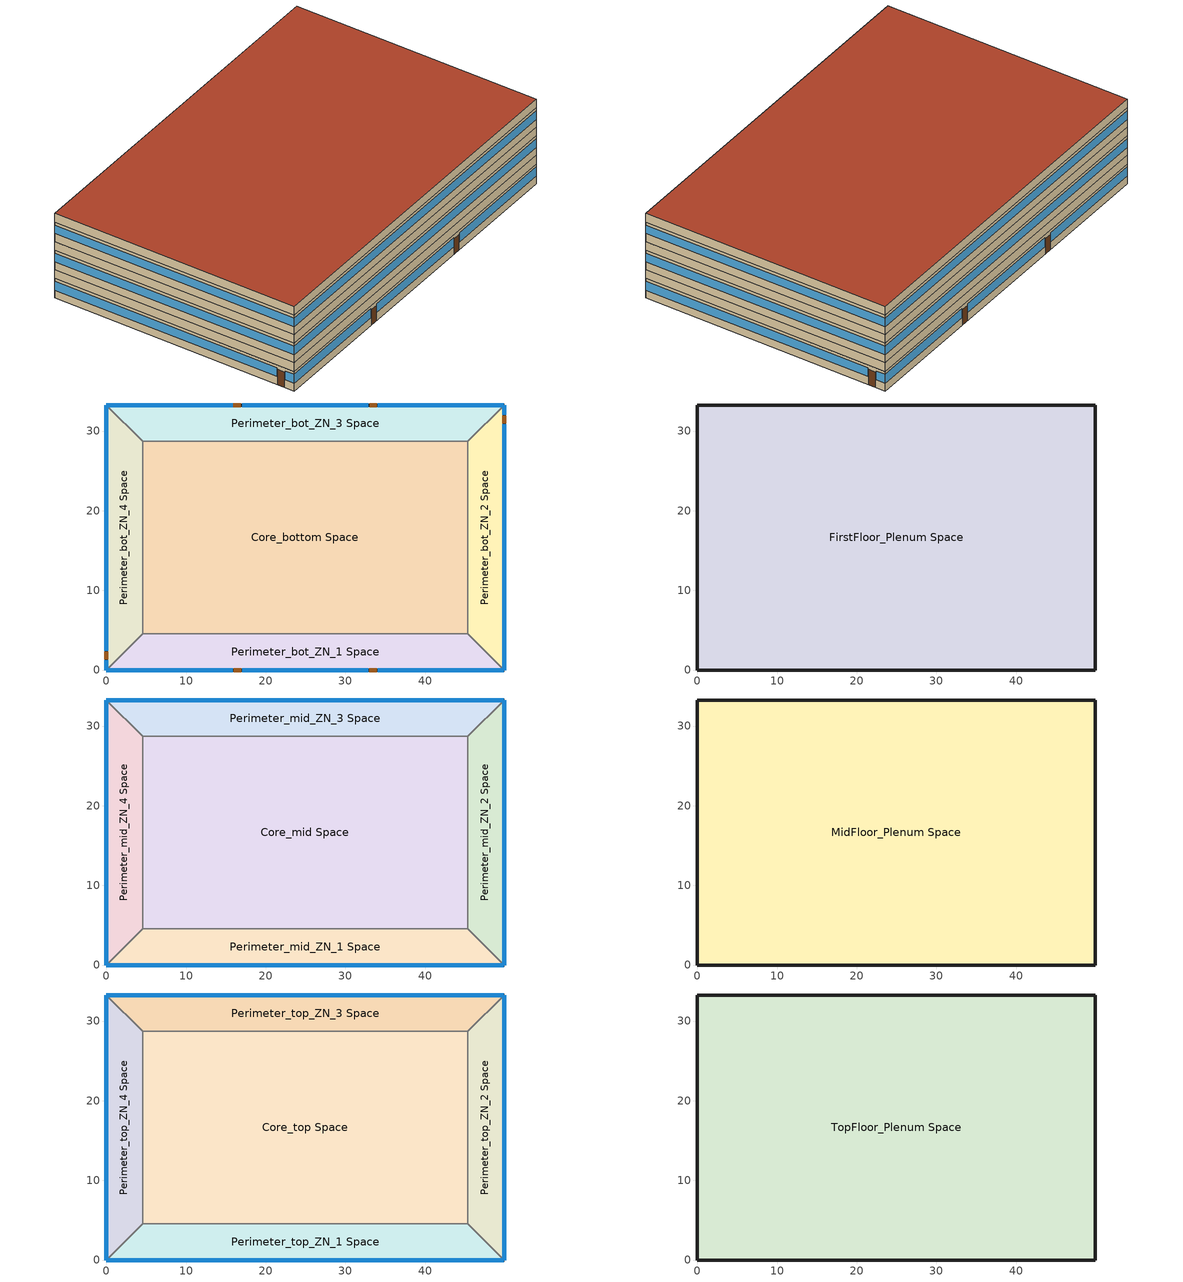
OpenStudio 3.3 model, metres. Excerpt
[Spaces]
Perimeter_bot_ZN_1 Space
 floor ground: 45.34,4.57 49.91,0 0,0 4.57,4.57 z0
 wall outside (nonres_ext_wall): 0,0 49.91,0 z0:2.74
 wall to Perimeter_bot_ZN_2 Space (int_wall): 49.91,0 45.34,4.57 z0:2.74
 wall to Perimeter_bot_ZN_4 Space: 4.57,4.57 0,0 z0:2.74
 wall to Core_bottom Space: 45.34,4.57 4.57,4.57 z0:2.74
 window (Window_U_0.46_SHGC_0.25): 0,0 15.82,0 / 17.04,0 32.87,0 / 34.09,0 49.91,0 z1.08:2.33
 door (Swinging Door_con): 15.98,0 16.9,0 / 33.01,0 33.93,0 z0:2.13
Perimeter_bot_ZN_2 Space
 floor ground: 49.91,33.27 49.91,0 45.34,4.57 45.34,28.7 z0
 wall outside (nonres_ext_wall): 49.91,0 49.91,33.27 z0:2.74
 wall to Perimeter_bot_ZN_3 Space (int_wall): 49.91,33.27 45.34,28.7 z0:2.74
 wall to Core_bottom Space: 45.34,28.7 45.34,4.57 z0:2.74
 window (Window_U_0.46_SHGC_0.25): 49.91,0 49.91,30.84 / 49.91,32.05 49.91,33.27 z1.1:2.33
 door (Swinging Door_con): 49.91,30.99 49.91,31.9 z0:2.13
Perimeter_bot_ZN_3 Space
 floor ground: 49.91,33.27 45.34,28.7 4.57,28.7 0,33.27 z0
 wall outside (nonres_ext_wall): 49.91,33.27 0,33.27 z0:2.74
 wall to Perimeter_bot_ZN_4 Space (int_wall): 0,33.27 4.57,28.7 z0:2.74
 wall to Core_bottom Space: 4.57,28.7 45.34,28.7 z0:2.74
 window (Window_U_0.46_SHGC_0.25): 49.91,33.27 34.09,33.27 / 32.87,33.27 17.04,33.27 / 15.82,33.27 0,33.27 z1.08:2.33
 door (Swinging Door_con): 33.94,33.27 33.03,33.27 / 16.84,33.27 15.93,33.27 z0:2.13
Perimeter_bot_ZN_4 Space
 floor ground: 0,33.27 4.57,28.7 4.57,4.57 0,0 z0
 wall outside (nonres_ext_wall): 0,33.27 0,0 z0:2.74
 wall to Core_bottom Space: 4.57,4.57 4.57,28.7 z0:2.74
 window (Window_U_0.46_SHGC_0.25): 0,33.27 0,2.44 / 0,1.22 0,0 z1.1:2.33
 door (Swinging Door_con): 0,2.28 0,1.37 z0:2.13
Core_bottom Space
 floor adiabatic: 45.34,28.7 45.34,4.57 4.57,4.57 4.57,28.7 z0
FirstFloor_Plenum Space
 floor to Perimeter_bot_ZN_1 Space: 0,0 4.57,4.57 45.34,4.57 49.91,0 z2.74
 floor to Perimeter_bot_ZN_2 Space: 45.34,4.57 45.34,28.7 49.91,33.27 49.91,0 z2.74
 floor to Perimeter_bot_ZN_3 Space: 4.57,28.7 0,33.27 49.91,33.27 45.34,28.7 z2.74
 floor to Perimeter_bot_ZN_4 Space: 0,33.27 4.57,28.7 4.57,4.57 0,0 z2.74
 floor to Core_bottom Space: 4.57,4.57 4.57,28.7 45.34,28.7 45.34,4.57 z2.74
 wall outside (nonres_ext_wall): 49.91,33.27 0,33.27 0,0 49.91,0 49.91,33.27 z2.74:3.96
Perimeter_mid_ZN_1 Space
 floor to FirstFloor_Plenum Space (int_slab_floor): 45.34,4.57 49.91,0 0,0 4.57,4.57 z3.96
 wall outside (nonres_ext_wall): 0,0 49.91,0 z3.96:6.71
 wall to Perimeter_mid_ZN_2 Space (int_wall): 49.91,0 45.34,4.57 z3.96:6.71
 wall to Perimeter_mid_ZN_4 Space: 4.57,4.57 0,0 z3.96:6.71
 wall to Core_mid Space: 45.34,4.57 4.57,4.57 z3.96:6.71
 window (Window_U_0.46_SHGC_0.25): 0,0 49.91,0 z5.1:6.29
Perimeter_mid_ZN_2 Space
 floor to FirstFloor_Plenum Space (int_slab_floor): 49.91,33.27 49.91,0 45.34,4.57 45.34,28.7 z3.96
 wall outside (nonres_ext_wall): 49.91,0 49.91,33.27 z3.96:6.71
 wall to Perimeter_mid_ZN_3 Space (int_wall): 49.91,33.27 45.34,28.7 z3.96:6.71
 wall to Core_mid Space: 45.34,28.7 45.34,4.57 z3.96:6.71
 window (Window_U_0.46_SHGC_0.25): 49.91,0 49.91,33.27 z5.1:6.29
Perimeter_mid_ZN_3 Space
 floor to FirstFloor_Plenum Space (int_slab_floor): 49.91,33.27 45.34,28.7 4.57,28.7 0,33.27 z3.96
 wall outside (nonres_ext_wall): 49.91,33.27 0,33.27 z3.96:6.71
 wall to Perimeter_mid_ZN_4 Space (int_wall): 0,33.27 4.57,28.7 z3.96:6.71
 wall to Core_mid Space: 4.57,28.7 45.34,28.7 z3.96:6.71
 window (Window_U_0.46_SHGC_0.25): 49.91,33.27 0,33.27 z5.1:6.29
Perimeter_mid_ZN_4 Space
 floor to FirstFloor_Plenum Space (int_slab_floor): 0,33.27 4.57,28.7 4.57,4.57 0,0 z3.96
 wall outside (nonres_ext_wall): 0,33.27 0,0 z3.96:6.71
 wall to Core_mid Space: 4.57,4.57 4.57,28.7 z3.96:6.71
 window (Window_U_0.46_SHGC_0.25): 0,33.27 0,0 z5.1:6.29
Core_mid Space
 floor to FirstFloor_Plenum Space (int_slab_floor): 45.34,28.7 45.34,4.57 4.57,4.57 4.57,28.7 z3.96
MidFloor_Plenum Space
 floor to Perimeter_mid_ZN_1 Space: 0,0 4.57,4.57 45.34,4.57 49.91,0 z6.71
 floor to Perimeter_mid_ZN_2 Space: 45.34,4.57 45.34,28.7 49.91,33.27 49.91,0 z6.71
 floor to Perimeter_mid_ZN_3 Space: 4.57,28.7 0,33.27 49.91,33.27 45.34,28.7 z6.71
 floor to Perimeter_mid_ZN_4 Space: 0,33.27 4.57,28.7 4.57,4.57 0,0 z6.71
 floor to Core_mid Space: 4.57,4.57 4.57,28.7 45.34,28.7 45.34,4.57 z6.71
 wall outside (nonres_ext_wall): 49.91,33.27 0,33.27 0,0 49.91,0 49.91,33.27 z6.71:7.92
Perimeter_top_ZN_1 Space
 floor to MidFloor_Plenum Space (int_slab_floor): 45.34,4.57 49.91,0 0,0 4.57,4.57 z7.92
 wall outside (nonres_ext_wall): 0,0 49.91,0 z7.92:10.67
 wall to Perimeter_top_ZN_2 Space (int_wall): 49.91,0 45.34,4.57 z7.92:10.67
 wall to Perimeter_top_ZN_4 Space: 4.57,4.57 0,0 z7.92:10.67
 wall to Core_top Space: 45.34,4.57 4.57,4.57 z7.92:10.67
 window (Window_U_0.46_SHGC_0.25): 0,0 49.91,0 z9.07:10.25
Perimeter_top_ZN_2 Space
 floor to MidFloor_Plenum Space (int_slab_floor): 49.91,33.27 49.91,0 45.34,4.57 45.34,28.7 z7.92
 wall outside (nonres_ext_wall): 49.91,0 49.91,33.27 z7.92:10.67
 wall to Perimeter_top_ZN_3 Space (int_wall): 49.91,33.27 45.34,28.7 z7.92:10.67
 wall to Core_top Space: 45.34,28.7 45.34,4.57 z7.92:10.67
 window (Window_U_0.46_SHGC_0.25): 49.91,0 49.91,33.27 z9.07:10.25
Perimeter_top_ZN_3 Space
 floor to MidFloor_Plenum Space (int_slab_floor): 49.91,33.27 45.34,28.7 4.57,28.7 0,33.27 z7.92
 wall outside (nonres_ext_wall): 49.91,33.27 0,33.27 z7.92:10.67
 wall to Perimeter_top_ZN_4 Space (int_wall): 0,33.27 4.57,28.7 z7.92:10.67
 wall to Core_top Space: 4.57,28.7 45.34,28.7 z7.92:10.67
 window (Window_U_0.46_SHGC_0.25): 49.91,33.27 0,33.27 z9.07:10.25
Perimeter_top_ZN_4 Space
 floor to MidFloor_Plenum Space (int_slab_floor): 0,33.27 4.57,28.7 4.57,4.57 0,0 z7.92
 wall outside (nonres_ext_wall): 0,33.27 0,0 z7.92:10.67
 wall to Core_top Space: 4.57,4.57 4.57,28.7 z7.92:10.67
 window (Window_U_0.46_SHGC_0.25): 0,33.27 0,0 z9.07:10.25
Core_top Space
 floor to MidFloor_Plenum Space (int_slab_floor): 45.34,28.7 45.34,4.57 4.57,4.57 4.57,28.7 z7.92
TopFloor_Plenum Space
 floor to Perimeter_top_ZN_1 Space: 0,0 4.57,4.57 45.34,4.57 49.91,0 z10.67
 floor to Perimeter_top_ZN_2 Space: 45.34,4.57 45.34,28.7 49.91,33.27 49.91,0 z10.67
 floor to Perimeter_top_ZN_3 Space: 4.57,28.7 0,33.27 49.91,33.27 45.34,28.7 z10.67
 floor to Perimeter_top_ZN_4 Space: 0,33.27 4.57,28.7 4.57,4.57 0,0 z10.67
 floor to Core_top Space: 4.57,4.57 4.57,28.7 45.34,28.7 45.34,4.57 z10.67
 wall outside (nonres_ext_wall): 49.91,33.27 0,33.27 0,0 49.91,0 49.91,33.27 z10.67:11.89
 roof outside (nonres_roof): 49.91,0 49.91,33.27 0,33.27 0,0 z11.89
[Site]
San Francisco Intl Ap: Latitude {deg}=37.62; Longitude {deg}=-122.4; Time Zone {hr}=-8; Elevation {m}=2; Terrain=City
[Building]
OfficeMedium: North Axis {deg}=0
[ClimateZones]
Climate Zone Institution Name 1=ASHRAE; Climate Zone Document Name 1=ANSI/ASHRAE Standard 169; Climate Zone Document Year 1=2006; Climate Zone Value 1=3C; Climate Zone Institution Name 2=CEC; Climate Zone Document Name 2=California Climate Zone Descriptions; Climate Zone Document Year 2=1995
[SizingPeriod:DesignDay] Barometric Pressure {Pa}=101301; Rain Indicator=No; Snow Indicator=No; Day of Month=21; Daylight Saving Time Indicator=No; Dry-Bulb Temperature Range Modifier Type=DefaultMultipliers
Name | Maximum Dry-Bulb Temperature {C} | Daily Dry-Bulb Temperature Range {deltaC} | Wind Speed {m/s} | Wind Direction {deg} | Sky Clearness | Month | Day Type | Humidity Condition Type | Wetbulb or DewPoint at Maximum Dry-Bulb {C} | Solar Model Indicator | ASHRAE Clear Sky Optical Depth for Beam Irradiance | ASHRAE Clear Sky Optical Depth for Diffuse Irradiance | Enthalpy at Maximum Dry-Bulb {J/kg}
San Francisco Intl Ap Ann Htg 99.6% Condns DB | 3.8 | 0 | 2.2 | 150 | 0 | 1 | WinterDesignDay | Wetbulb | 3.8 | ASHRAEClearSky
San Francisco Intl Ap Ann Hum_n 99.6% Condns DP=>MCDB | 10.7 | 0 | 2.2 | 150 | 0 | 1 | WinterDesignDay | Dewpoint | -3.7 | ASHRAEClearSky
San Francisco Intl Ap Ann Htg Wind 99.6% Condns WS=>MCDB | 12.1 | 0 | 12.9 | 150 | 0 | 1 | WinterDesignDay | Wetbulb | 12.1 | ASHRAEClearSky
San Francisco Intl Ap Ann Clg .4% Condns DB=>MWB | 28.3 | 8.5 | 5.9 | 310 |  | 8 | SummerDesignDay | Wetbulb | 17.2 | ASHRAETau | 0.365 | 2.435
San Francisco Intl Ap Ann Clg .4% Condns WB=>MDB | 25.7 | 8.5 | 5.9 | 310 |  | 8 | SummerDesignDay | Wetbulb | 18.6 | ASHRAETau | 0.365 | 2.435
San Francisco Intl Ap Ann Clg .4% Condns DP=>MDB | 19.9 | 8.5 | 5.9 | 310 |  | 8 | SummerDesignDay | Dewpoint | 16.1 | ASHRAETau | 0.365 | 2.435
San Francisco Intl Ap Ann Clg .4% Condns Enth=>MDB | 25.8 | 8.5 | 5.9 | 310 |  | 8 | SummerDesignDay | Enthalpy | 23 | ASHRAETau | 0.365 | 2.435 | 52400
[Material:NoMass] Thermal Absorptance=0.9; Solar Absorptance=0.7
Name | Roughness | Thermal Resistance {m2-K/W} | Visible Absorptance
Opaque Door panel_con | MediumRough | 0.288705 | 0.7
CP02 CARPET PAD | VeryRough | 0.21648 | 0.8
Nonres_Roof_Insulation | MediumSmooth | 4.31889 | 0.7
Nonres_Exterior_Wall_Insulation | MediumSmooth | 2.368 | 0.7
[Construction]
Swinging Door_con: Opaque Door panel_con
InteriorFurnishings: Std Wood 6inch
int_wall: G01 13mm gypsum board, G01 13mm gypsum board
int_slab_floor: 100mm Normalweight concrete floor, CP02 CARPET PAD
nonres_roof: F13 Built-up roofing, Nonres_Roof_Insulation, F08 Metal surface
nonres_ext_wall: F07 25mm stucco, G01 16mm gypsum board, Nonres_Exterior_Wall_Insulation, G01 16mm gypsum board
Window_U_0.46_SHGC_0.25: Glazing Layer
[Material]
Name | Roughness | Thickness {m} | Conductivity {W/m-K} | Density {kg/m3} | Specific Heat {J/kg-K} | Thermal Absorptance | Solar Absorptance | Visible Absorptance
Std Wood 6inch | MediumSmooth | 0.15 | 0.12 | 540 | 1210 | 0.9 | 0.7 | 0.7
F07 25mm stucco | Smooth | 0.0254 | 0.72 | 1856 | 840 | 0.9 | 0.7 | 0.7
F08 Metal surface | Smooth | 0.0008 | 45.28 | 7824 | 500
F13 Built-up roofing | Rough | 0.0095 | 0.16 | 1120 | 1460 | 0.75 | 0.45
G01 13mm gypsum board | Smooth | 0.0127 | 0.16 | 800 | 1090 | 0.9 | 0.7 | 0.5
G01 16mm gypsum board | MediumSmooth | 0.0159 | 0.16 | 800 | 1090
100mm Normalweight concrete floor | MediumRough | 0.1016 | 2.31 | 2322 | 832
[WindowMaterial:SimpleGlazingSystem]
Glazing Layer: U-Factor {W/m2-K}=2.612; Solar Heat Gain Coefficient=0.25; Visible Transmittance=0.25
[ThermalZone] Multiplier=1; Use Ideal Air Loads=No
Name | Ceiling Height {m} | Thermostat | Primary Daylighting Control | Fraction of Zone Controlled by Primary Daylighting Control | Secondary Daylighting Control
Core_bottom | 2.7432 | Core_bottom DualSPSched
TopFloor_Plenum; MidFloor_Plenum; FirstFloor_Plenum | 1.2192
Core_mid | 2.7432 | Core_mid DualSPSched
Core_top | 2.7432 | Core_top DualSPSched
Perimeter_top_ZN_3 | 2.7432 | Perimeter_top_ZN_3 DualSPSched | Perimeter_top_ZN_3_DaylRefPt1 | 0 | Perimeter_top_ZN_3_DaylRefPt2
Perimeter_top_ZN_2 | 2.7432 | Perimeter_top_ZN_2 DualSPSched | Perimeter_top_ZN_2_DaylRefPt1 | 0 | Perimeter_top_ZN_2_DaylRefPt2
Perimeter_top_ZN_1 | 2.7432 | Perimeter_top_ZN_1 DualSPSched | Perimeter_top_ZN_1_DaylRefPt1 | 0 | Perimeter_top_ZN_1_DaylRefPt2
Perimeter_top_ZN_4 | 2.7432 | Perimeter_top_ZN_4 DualSPSched | Perimeter_top_ZN_4_DaylRefPt1 | 0 | Perimeter_top_ZN_4_DaylRefPt2
Perimeter_bot_ZN_3 | 2.7432 | Perimeter_bot_ZN_3 DualSPSched | Perimeter_bot_ZN_3_DaylRefPt1 | 0 | Perimeter_bot_ZN_3_DaylRefPt2
Perimeter_bot_ZN_2 | 2.7432 | Perimeter_bot_ZN_2 DualSPSched | Perimeter_bot_ZN_2_DaylRefPt1 | 0 | Perimeter_bot_ZN_2_DaylRefPt2
Perimeter_bot_ZN_1 | 2.7432 | Perimeter_bot_ZN_1 DualSPSched | Perimeter_bot_ZN_1_DaylRefPt1 | 0 | Perimeter_bot_ZN_1_DaylRefPt2
Perimeter_bot_ZN_4 | 2.7432 | Perimeter_bot_ZN_4 DualSPSched | Perimeter_bot_ZN_4_DaylRefPt1 | 0 | Perimeter_bot_ZN_4_DaylRefPt2
Perimeter_mid_ZN_3 | 2.7432 | Perimeter_mid_ZN_3 DualSPSched | Perimeter_mid_ZN_3_DaylRefPt1 | 0 | Perimeter_mid_ZN_3_DaylRefPt2
Perimeter_mid_ZN_2 | 2.7432 | Perimeter_mid_ZN_2 DualSPSched | Perimeter_mid_ZN_2_DaylRefPt1 | 0 | Perimeter_mid_ZN_2_DaylRefPt2
Perimeter_mid_ZN_1 | 2.7432 | Perimeter_mid_ZN_1 DualSPSched | Perimeter_mid_ZN_1_DaylRefPt1 | 0 | Perimeter_mid_ZN_1_DaylRefPt2
Perimeter_mid_ZN_4 | 2.7432 | Perimeter_mid_ZN_4 DualSPSched | Perimeter_mid_ZN_4_DaylRefPt1 | 0 | Perimeter_mid_ZN_4_DaylRefPt2
[Sizing:Zone] Zone Cooling Design Supply Air Temperature Input Method=SupplyAirTemperature; Zone Cooling Design Supply Air Temperature Difference {deltaC}=11.11; Zone Heating Design Supply Air Temperature Input Method=SupplyAirTemperature; Zone Heating Design Supply Air Temperature {C}=40; Zone Heating Design Supply Air Temperature Difference {deltaC}=11.11; Zone Cooling Design Supply Air Humidity Ratio {kg-H2O/kg-air}=0.0085; Zone Heating Design Supply Air Humidity Ratio {kg-H2O/kg-air}=0.008; Cooling Design Air Flow Method=DesignDay; Heating Design Air Flow Method=DesignDay; Account for Dedicated Outdoor Air System=No; Dedicated Outdoor Air System Control Strategy=NeutralSupplyAir; Dedicated Outdoor Air Low Setpoint Temperature for Design {C}=autosize; Dedicated Outdoor Air High Setpoint Temperature for Design {C}=autosize
Name | Zone Cooling Design Supply Air Temperature {C} | Cooling Design Air Flow Rate {m3/s} | Cooling Minimum Air Flow {m3/s} | Cooling Minimum Air Flow Fraction | Heating Design Air Flow Rate {m3/s} | Design Zone Air Distribution Effectiveness in Cooling Mode | Design Zone Air Distribution Effectiveness in Heating Mode | Design Minimum Zone Ventilation Efficiency
Core_bottom; Core_mid; Core_top; Perimeter_top_ZN_3; Perimeter_top_ZN_2; Perimeter_top_ZN_1; Perimeter_top_ZN_4; Perimeter_bot_ZN_3; Perimeter_bot_ZN_2; Perimeter_bot_ZN_1; Perimeter_bot_ZN_4; Perimeter_mid_ZN_3; Perimeter_mid_ZN_2; Perimeter_mid_ZN_1; Perimeter_mid_ZN_4 | 12.8 | 0 | 0 | 0 | 0 | 1 | 1 | 0.6
TopFloor_Plenum; MidFloor_Plenum; FirstFloor_Plenum | 14
[Space]
Name | Thermal Zone | Part of Total Floor Area | Design Specification Outdoor Air Object
Core_bottom Space | Core_bottom | Yes | SZ DSOA Core_bottom
TopFloor_Plenum Space | TopFloor_Plenum | No
MidFloor_Plenum Space | MidFloor_Plenum | No
FirstFloor_Plenum Space | FirstFloor_Plenum | No
Core_mid Space | Core_mid | Yes | SZ DSOA Core_mid
Core_top Space | Core_top | Yes | SZ DSOA Core_top
Perimeter_top_ZN_3 Space | Perimeter_top_ZN_3 | Yes | SZ DSOA Perimeter_top_ZN_3
Perimeter_top_ZN_2 Space | Perimeter_top_ZN_2 | Yes | SZ DSOA Perimeter_top_ZN_2
Perimeter_top_ZN_1 Space | Perimeter_top_ZN_1 | Yes | SZ DSOA Perimeter_top_ZN_1
Perimeter_top_ZN_4 Space | Perimeter_top_ZN_4 | Yes | SZ DSOA Perimeter_top_ZN_4
Perimeter_bot_ZN_3 Space | Perimeter_bot_ZN_3 | Yes | SZ DSOA Perimeter_bot_ZN_3
Perimeter_bot_ZN_2 Space | Perimeter_bot_ZN_2 | Yes | SZ DSOA Perimeter_bot_ZN_2
Perimeter_bot_ZN_1 Space | Perimeter_bot_ZN_1 | Yes | SZ DSOA Perimeter_bot_ZN_1
Perimeter_bot_ZN_4 Space | Perimeter_bot_ZN_4 | Yes | SZ DSOA Perimeter_bot_ZN_4
Perimeter_mid_ZN_3 Space | Perimeter_mid_ZN_3 | Yes | SZ DSOA Perimeter_mid_ZN_3
Perimeter_mid_ZN_2 Space | Perimeter_mid_ZN_2 | Yes | SZ DSOA Perimeter_mid_ZN_2
Perimeter_mid_ZN_1 Space | Perimeter_mid_ZN_1 | Yes | SZ DSOA Perimeter_mid_ZN_1
Perimeter_mid_ZN_4 Space | Perimeter_mid_ZN_4 | Yes | SZ DSOA Perimeter_mid_ZN_4
[ThermostatSetpoint:DualSetpoint] Heating Setpoint Temperature Schedule=HTGSETP_SCH_YES_OPTIMUM; Cooling Setpoint Temperature Schedule=CLGSETP_SCH_YES_OPTIMUM
Core_bottom DualSPSched; Core_mid DualSPSched; Core_top DualSPSched; Perimeter_top_ZN_3 DualSPSched; Perimeter_top_ZN_2 DualSPSched; Perimeter_top_ZN_1 DualSPSched; Perimeter_top_ZN_4 DualSPSched; Perimeter_bot_ZN_3 DualSPSched; Perimeter_bot_ZN_2 DualSPSched; Perimeter_bot_ZN_1 DualSPSched; Perimeter_bot_ZN_4 DualSPSched; Perimeter_mid_ZN_3 DualSPSched; Perimeter_mid_ZN_2 DualSPSched; Perimeter_mid_ZN_1 DualSPSched; Perimeter_mid_ZN_4 DualSPSched
[SpaceInfiltration:DesignFlowRate] Temperature Term Coefficient=0; Velocity Squared Term Coefficient=0
Name | Space or SpaceType | Schedule | Design Flow Rate Calculation Method | Flow per Exterior Surface Area {m3/s-m2} | Constant Term Coefficient | Velocity Term Coefficient | Design Flow Rate {m3/s}
MidFloor_Plenum_Infiltration | MidFloor_Plenum Space | INFIL_SCH_PNNL | Flow/ExteriorArea | 0.00056896 | 0 | 0.224
Perimeter_top_ZN_3_Infiltration | Perimeter_top_ZN_3 Space | INFIL_SCH_PNNL | Flow/ExteriorArea | 0.00056896 | 0 | 0.224
Perimeter_top_ZN_2_Infiltration | Perimeter_top_ZN_2 Space | INFIL_SCH_PNNL | Flow/ExteriorArea | 0.00056896 | 0 | 0.224
Perimeter_top_ZN_1_Infiltration | Perimeter_top_ZN_1 Space | INFIL_SCH_PNNL | Flow/ExteriorArea | 0.00056896 | 0 | 0.224
Perimeter_top_ZN_4_Infiltration | Perimeter_top_ZN_4 Space | INFIL_SCH_PNNL | Flow/ExteriorArea | 0.00056896 | 0 | 0.224
Perimeter_bot_ZN_3_Infiltration | Perimeter_bot_ZN_3 Space | INFIL_SCH_PNNL | Flow/ExteriorArea | 0.00056896 | 0 | 0.224
Perimeter_bot_ZN_2_Infiltration | Perimeter_bot_ZN_2 Space | INFIL_SCH_PNNL | Flow/ExteriorArea | 0.00056896 | 0 | 0.224
Perimeter_bot_ZN_1_Infiltration | Perimeter_bot_ZN_1 Space | INFIL_SCH_PNNL | Flow/ExteriorArea | 0.00056896 | 0 | 0.224
Perimeter_bot_ZN_1_Door_Infiltration | Perimeter_bot_ZN_1 Space | INFIL_Door_Opening_SCH | Flow/Space |  | 1 | 0 | 1.043
Perimeter_bot_ZN_4_Infiltration | Perimeter_bot_ZN_4 Space | INFIL_SCH_PNNL | Flow/ExteriorArea | 0.00056896 | 0 | 0.224
Perimeter_mid_ZN_3_Infiltration | Perimeter_mid_ZN_3 Space | INFIL_SCH_PNNL | Flow/ExteriorArea | 0.00056896 | 0 | 0.224
Perimeter_mid_ZN_2_Infiltration | Perimeter_mid_ZN_2 Space | INFIL_SCH_PNNL | Flow/ExteriorArea | 0.00056896 | 0 | 0.224
Perimeter_mid_ZN_1_Infiltration | Perimeter_mid_ZN_1 Space | INFIL_SCH_PNNL | Flow/ExteriorArea | 0.00056896 | 0 | 0.224
Perimeter_mid_ZN_4_Infiltration | Perimeter_mid_ZN_4 Space | INFIL_SCH_PNNL | Flow/ExteriorArea | 0.00056896 | 0 | 0.224
FirstFloor_Plenum_Infiltration | FirstFloor_Plenum Space | INFIL_SCH_PNNL | Flow/ExteriorArea | 0.00056896 | 0 | 0.224
TopFloor_Plenum_Infiltration | TopFloor_Plenum Space | INFIL_SCH_PNNL | Flow/ExteriorArea | 6.19256e-05 | 0 | 0.224
[InternalMass:Definition] Construction=InteriorFurnishings; Design Level Calculation Method=SurfaceArea
Name | Surface Area {m2}
Core_bottom_InternalMass_1 Definition; Core_mid_InternalMass_1 Definition; Core_top_InternalMass_1 Definition | 1967.077
Perimeter_top_ZN_3_InternalMass_1 Definition; Perimeter_bot_ZN_3_InternalMass_1 Definition; Perimeter_mid_ZN_3_InternalMass_1 Definition | 414.675
Perimeter_top_ZN_2_InternalMass_1 Definition; Perimeter_bot_ZN_2_InternalMass_1 Definition; Perimeter_mid_ZN_2_InternalMass_1 Definition | 262.5073
Perimeter_top_ZN_1_InternalMass_1 Definition; Perimeter_bot_ZN_1_InternalMass_1 Definition; Perimeter_mid_ZN_1_InternalMass_1 Definition | 414.6723
Perimeter_top_ZN_4_InternalMass_1 Definition; Perimeter_bot_ZN_4_InternalMass_1 Definition; Perimeter_mid_ZN_4_InternalMass_1 Definition | 262.5056
[InternalMass] Multiplier=1
Name | Internal Mass Definition | Space or SpaceType
Core_bottom_InternalMass_1 | Core_bottom_InternalMass_1 Definition | Core_bottom Space
Core_mid_InternalMass_1 | Core_mid_InternalMass_1 Definition | Core_mid Space
Core_top_InternalMass_1 | Core_top_InternalMass_1 Definition | Core_top Space
Perimeter_top_ZN_3_InternalMass_1 | Perimeter_top_ZN_3_InternalMass_1 Definition | Perimeter_top_ZN_3 Space
Perimeter_top_ZN_2_InternalMass_1 | Perimeter_top_ZN_2_InternalMass_1 Definition | Perimeter_top_ZN_2 Space
Perimeter_top_ZN_1_InternalMass_1 | Perimeter_top_ZN_1_InternalMass_1 Definition | Perimeter_top_ZN_1 Space
Perimeter_top_ZN_4_InternalMass_1 | Perimeter_top_ZN_4_InternalMass_1 Definition | Perimeter_top_ZN_4 Space
Perimeter_bot_ZN_3_InternalMass_1 | Perimeter_bot_ZN_3_InternalMass_1 Definition | Perimeter_bot_ZN_3 Space
Perimeter_bot_ZN_2_InternalMass_1 | Perimeter_bot_ZN_2_InternalMass_1 Definition | Perimeter_bot_ZN_2 Space
Perimeter_bot_ZN_1_InternalMass_1 | Perimeter_bot_ZN_1_InternalMass_1 Definition | Perimeter_bot_ZN_1 Space
Perimeter_bot_ZN_4_InternalMass_1 | Perimeter_bot_ZN_4_InternalMass_1 Definition | Perimeter_bot_ZN_4 Space
Perimeter_mid_ZN_3_InternalMass_1 | Perimeter_mid_ZN_3_InternalMass_1 Definition | Perimeter_mid_ZN_3 Space
Perimeter_mid_ZN_2_InternalMass_1 | Perimeter_mid_ZN_2_InternalMass_1 Definition | Perimeter_mid_ZN_2 Space
Perimeter_mid_ZN_1_InternalMass_1 | Perimeter_mid_ZN_1_InternalMass_1 Definition | Perimeter_mid_ZN_1 Space
Perimeter_mid_ZN_4_InternalMass_1 | Perimeter_mid_ZN_4_InternalMass_1 Definition | Perimeter_mid_ZN_4 Space
[Lights:Definition] Design Level Calculation Method=Watts/Area; Watts per Space Floor Area {W/m2}=7.65314; Fraction Radiant=0.7; Fraction Visible=0.2; Return Air Fraction=0; Return Air Fraction Calculated from Plenum Temperature=No
Perimeter_bot_ZN_1_Lights Definition; Core_bottom_Lights Definition; Core_mid_Lights Definition; Core_top_Lights Definition; Perimeter_top_ZN_3_Lights Definition; Perimeter_top_ZN_2_Lights Definition; Perimeter_top_ZN_1_Lights Definition; Perimeter_top_ZN_4_Lights Definition; Perimeter_bot_ZN_3_Lights Definition; Perimeter_bot_ZN_2_Lights Definition; Perimeter_bot_ZN_4_Lights Definition; Perimeter_mid_ZN_3_Lights Definition; Perimeter_mid_ZN_2_Lights Definition; Perimeter_mid_ZN_1_Lights Definition; Perimeter_mid_ZN_4_Lights Definition
[Lights] Schedule=BLDG_LIGHT_SCH; Fraction Replaceable=1
Name | Lights Definition | Space or SpaceType
Perimeter_bot_ZN_1_Lights | Perimeter_bot_ZN_1_Lights Definition | Perimeter_bot_ZN_1 Space
Core_bottom_Lights | Core_bottom_Lights Definition | Core_bottom Space
Core_mid_Lights | Core_mid_Lights Definition | Core_mid Space
Core_top_Lights | Core_top_Lights Definition | Core_top Space
Perimeter_top_ZN_3_Lights | Perimeter_top_ZN_3_Lights Definition | Perimeter_top_ZN_3 Space
Perimeter_top_ZN_2_Lights | Perimeter_top_ZN_2_Lights Definition | Perimeter_top_ZN_2 Space
Perimeter_top_ZN_1_Lights | Perimeter_top_ZN_1_Lights Definition | Perimeter_top_ZN_1 Space
Perimeter_top_ZN_4_Lights | Perimeter_top_ZN_4_Lights Definition | Perimeter_top_ZN_4 Space
Perimeter_bot_ZN_3_Lights | Perimeter_bot_ZN_3_Lights Definition | Perimeter_bot_ZN_3 Space
Perimeter_bot_ZN_2_Lights | Perimeter_bot_ZN_2_Lights Definition | Perimeter_bot_ZN_2 Space
Perimeter_bot_ZN_4_Lights | Perimeter_bot_ZN_4_Lights Definition | Perimeter_bot_ZN_4 Space
Perimeter_mid_ZN_3_Lights | Perimeter_mid_ZN_3_Lights Definition | Perimeter_mid_ZN_3 Space
Perimeter_mid_ZN_2_Lights | Perimeter_mid_ZN_2_Lights Definition | Perimeter_mid_ZN_2 Space
Perimeter_mid_ZN_1_Lights | Perimeter_mid_ZN_1_Lights Definition | Perimeter_mid_ZN_1 Space
Perimeter_mid_ZN_4_Lights | Perimeter_mid_ZN_4_Lights Definition | Perimeter_mid_ZN_4 Space
[People:Definition] Number of People Calculation Method=Area/Person; Space Floor Area per Person {m2/person}=18.5788; Fraction Radiant=0.3; Enable ASHRAE 55 Comfort Warnings=No; Mean Radiant Temperature Calculation Type=ZoneAveraged; Thermal Comfort Model Type 1=FANGER
Core_bottom Definition; Core_mid Definition; Core_top Definition; Perimeter_top_ZN_3 Definition; Perimeter_top_ZN_2 Definition; Perimeter_top_ZN_1 Definition; Perimeter_top_ZN_4 Definition; Perimeter_bot_ZN_3 Definition; Perimeter_bot_ZN_2 Definition; Perimeter_bot_ZN_1 Definition; Perimeter_bot_ZN_4 Definition; Perimeter_mid_ZN_3 Definition; Perimeter_mid_ZN_2 Definition; Perimeter_mid_ZN_1 Definition; Perimeter_mid_ZN_4 Definition
[People] Activity Level Schedule=ACTIVITY_SCH; Work Efficiency Schedule=WORK_EFF_SCH; Clothing Insulation Schedule=CLOTHING_SCH; Air Velocity Schedule=AIR_VELO_SCH; Multiplier=1
Name | People Definition | Space or SpaceType | Number of People Schedule
Core_bottom | Core_bottom Definition | Core_bottom Space | BLDG_OCC_SCH_wo_SB
Core_mid | Core_mid Definition | Core_mid Space | BLDG_OCC_SCH_wo_SB
Core_top | Core_top Definition | Core_top Space | BLDG_OCC_SCH_wo_SB
Perimeter_top_ZN_3 | Perimeter_top_ZN_3 Definition | Perimeter_top_ZN_3 Space | BLDG_OCC_SCH_wo_SB
Perimeter_top_ZN_2 | Perimeter_top_ZN_2 Definition | Perimeter_top_ZN_2 Space | BLDG_OCC_SCH_wo_SB
Perimeter_top_ZN_1 | Perimeter_top_ZN_1 Definition | Perimeter_top_ZN_1 Space | BLDG_OCC_SCH_wo_SB
Perimeter_top_ZN_4 | Perimeter_top_ZN_4 Definition | Perimeter_top_ZN_4 Space | BLDG_OCC_SCH_wo_SB
Perimeter_bot_ZN_3 | Perimeter_bot_ZN_3 Definition | Perimeter_bot_ZN_3 Space | BLDG_OCC_SCH_wo_SB
Perimeter_bot_ZN_2 | Perimeter_bot_ZN_2 Definition | Perimeter_bot_ZN_2 Space | BLDG_OCC_SCH_wo_SB
Perimeter_bot_ZN_1 | Perimeter_bot_ZN_1 Definition | Perimeter_bot_ZN_1 Space | BLDG_OCC_SCH_wo_SB
Perimeter_bot_ZN_4 | Perimeter_bot_ZN_4 Definition | Perimeter_bot_ZN_4 Space | BLDG_OCC_SCH_wo_SB
Perimeter_mid_ZN_3 | Perimeter_mid_ZN_3 Definition | Perimeter_mid_ZN_3 Space | BLDG_OCC_SCH_wo_SB
Perimeter_mid_ZN_2 | Perimeter_mid_ZN_2 Definition | Perimeter_mid_ZN_2 Space | BLDG_OCC_SCH_w_SB
Perimeter_mid_ZN_1 | Perimeter_mid_ZN_1 Definition | Perimeter_mid_ZN_1 Space | BLDG_OCC_SCH_wo_SB
Perimeter_mid_ZN_4 | Perimeter_mid_ZN_4 Definition | Perimeter_mid_ZN_4 Space | BLDG_OCC_SCH_wo_SB
[ElectricEquipment:Definition] Design Level Calculation Method=EquipmentLevel; Fraction Latent=0; Fraction Radiant=0.5; Fraction Lost=0
Name | Design Level {W}
Core_bottom_MiscPlug_Equip Definition; Core_mid_MiscPlug_Equip Definition; Core_top_MiscPlug_Equip Definition | 7937.16
Perimeter_top_ZN_3_MiscPlug_Equip Definition; Perimeter_bot_ZN_3_MiscPlug_Equip Definition; Perimeter_mid_ZN_3_MiscPlug_Equip Definition | 1673.21
Perimeter_top_ZN_2_MiscPlug_Equip Definition; Perimeter_bot_ZN_2_MiscPlug_Equip Definition; Perimeter_mid_ZN_2_MiscPlug_Equip Definition | 1059.217
Perimeter_top_ZN_1_MiscPlug_Equip Definition; Perimeter_bot_ZN_1_MiscPlug_Equip Definition; Perimeter_mid_ZN_1_MiscPlug_Equip Definition | 1673.2
Perimeter_top_ZN_4_MiscPlug_Equip Definition; Perimeter_bot_ZN_4_MiscPlug_Equip Definition; Perimeter_mid_ZN_4_MiscPlug_Equip Definition | 1059.21
Core_bottom_Elevators_Equip Definition | 32109.9
Elevators_Lights_Fan Definition | 125
[ElectricEquipment]
Name | Electric Equipment Definition | Space or SpaceType | Schedule
Core_bottom_MiscPlug_Equip | Core_bottom_MiscPlug_Equip Definition | Core_bottom Space | BLDG_EQUIP_SCH
Core_mid_MiscPlug_Equip | Core_mid_MiscPlug_Equip Definition | Core_mid Space | BLDG_EQUIP_SCH
Core_top_MiscPlug_Equip | Core_top_MiscPlug_Equip Definition | Core_top Space | BLDG_EQUIP_SCH
Perimeter_top_ZN_3_MiscPlug_Equip | Perimeter_top_ZN_3_MiscPlug_Equip Definition | Perimeter_top_ZN_3 Space | BLDG_EQUIP_SCH
Perimeter_top_ZN_2_MiscPlug_Equip | Perimeter_top_ZN_2_MiscPlug_Equip Definition | Perimeter_top_ZN_2 Space | BLDG_EQUIP_SCH
Perimeter_top_ZN_1_MiscPlug_Equip | Perimeter_top_ZN_1_MiscPlug_Equip Definition | Perimeter_top_ZN_1 Space | BLDG_EQUIP_SCH
Perimeter_top_ZN_4_MiscPlug_Equip | Perimeter_top_ZN_4_MiscPlug_Equip Definition | Perimeter_top_ZN_4 Space | BLDG_EQUIP_SCH
Perimeter_bot_ZN_3_MiscPlug_Equip | Perimeter_bot_ZN_3_MiscPlug_Equip Definition | Perimeter_bot_ZN_3 Space | BLDG_EQUIP_SCH
Perimeter_bot_ZN_2_MiscPlug_Equip | Perimeter_bot_ZN_2_MiscPlug_Equip Definition | Perimeter_bot_ZN_2 Space | BLDG_EQUIP_SCH
Perimeter_bot_ZN_1_MiscPlug_Equip | Perimeter_bot_ZN_1_MiscPlug_Equip Definition | Perimeter_bot_ZN_1 Space | BLDG_EQUIP_SCH
Perimeter_bot_ZN_4_MiscPlug_Equip | Perimeter_bot_ZN_4_MiscPlug_Equip Definition | Perimeter_bot_ZN_4 Space | BLDG_EQUIP_SCH
Perimeter_mid_ZN_3_MiscPlug_Equip | Perimeter_mid_ZN_3_MiscPlug_Equip Definition | Perimeter_mid_ZN_3 Space | BLDG_EQUIP_SCH
Perimeter_mid_ZN_2_MiscPlug_Equip | Perimeter_mid_ZN_2_MiscPlug_Equip Definition | Perimeter_mid_ZN_2 Space | BLDG_EQUIP_SCH
Perimeter_mid_ZN_1_MiscPlug_Equip | Perimeter_mid_ZN_1_MiscPlug_Equip Definition | Perimeter_mid_ZN_1 Space | BLDG_EQUIP_SCH
Perimeter_mid_ZN_4_MiscPlug_Equip | Perimeter_mid_ZN_4_MiscPlug_Equip Definition | Perimeter_mid_ZN_4 Space | BLDG_EQUIP_SCH
Core_bottom_Elevators_Equip | Core_bottom_Elevators_Equip Definition | Core_bottom Space | BLDG_ELEVATORS
Elevators_Lights_Fan | Elevators_Lights_Fan Definition | Core_bottom Space | ELEV_LIGHT_FAN_SCH_ADD_DF
[Exterior:Lights:Definition]
Name | Design Level {W}
Exterior_Lights_a Definition | 390.429
Exterior_Lights_b Definition | 4717.26
[Exterior:Lights] Control Option=AstronomicalClock
Name | Exterior Lights Definition | Schedule
Exterior_Lights_a | Exterior_Lights_a Definition | Exterior_lighting_schedule_a
Exterior_Lights_b | Exterior_Lights_b Definition | Exterior_lighting_schedule_b
[Daylighting:Control] Illuminance Setpoint {lux}=377; Lighting Control Type=Continuous; Minimum Input Power Fraction for Continuous Dimming Control=0.3; Minimum Light Output Fraction for Continuous Dimming Control=0.15; Number of Stepped Control Steps=3; Probability Lighting will be Reset When Needed in Manual Stepped Control=1; Maximum Allowable Discomfort Glare Index=22
Name | Space | Position X-Coordinate {m} | Position Y-Coordinate {m} | Position Z-Coordinate {m} | Phi Rotation Around Z-Axis {deg}
Perimeter_bot_ZN_1_DaylRefPt1 | Perimeter_bot_ZN_1 Space | 24.9555 | 1.524 | 0.762 | 180
Perimeter_bot_ZN_1_DaylRefPt2 | Perimeter_bot_ZN_1 Space | 24.9555 | 3.048 | 0.762 | 180
Perimeter_bot_ZN_2_DaylRefPt1 | Perimeter_bot_ZN_2 Space | 48.387 | 16.6369 | 0.762 | 90
Perimeter_bot_ZN_2_DaylRefPt2 | Perimeter_bot_ZN_2 Space | 46.863 | 16.6369 | 0.762 | 90
Perimeter_bot_ZN_3_DaylRefPt1 | Perimeter_bot_ZN_3 Space | 24.9555 | 31.7498 | 0.762 | 0
Perimeter_bot_ZN_3_DaylRefPt2 | Perimeter_bot_ZN_3 Space | 24.9555 | 30.2258 | 0.762 | 0
Perimeter_bot_ZN_4_DaylRefPt1 | Perimeter_bot_ZN_4 Space | 1.524 | 16.6369 | 0.762 | 270
Perimeter_bot_ZN_4_DaylRefPt2 | Perimeter_bot_ZN_4 Space | 3.048 | 16.6369 | 0.762 | 270
Perimeter_mid_ZN_1_DaylRefPt1 | Perimeter_mid_ZN_1 Space | 24.9555 | 1.524 | 4.7244 | 180
Perimeter_mid_ZN_1_DaylRefPt2 | Perimeter_mid_ZN_1 Space | 24.9555 | 3.048 | 4.7244 | 180
Perimeter_mid_ZN_2_DaylRefPt1 | Perimeter_mid_ZN_2 Space | 48.387 | 16.6369 | 4.7244 | 90
Perimeter_mid_ZN_2_DaylRefPt2 | Perimeter_mid_ZN_2 Space | 46.863 | 16.6369 | 4.7244 | 90
Perimeter_mid_ZN_3_DaylRefPt1 | Perimeter_mid_ZN_3 Space | 24.9555 | 31.7498 | 4.7244 | 0
Perimeter_mid_ZN_3_DaylRefPt2 | Perimeter_mid_ZN_3 Space | 24.9555 | 30.2258 | 4.7244 | 0
Perimeter_mid_ZN_4_DaylRefPt1 | Perimeter_mid_ZN_4 Space | 1.524 | 16.6369 | 4.7244 | 270
Perimeter_mid_ZN_4_DaylRefPt2 | Perimeter_mid_ZN_4 Space | 3.048 | 16.6369 | 4.7244 | 270
Perimeter_top_ZN_1_DaylRefPt1 | Perimeter_top_ZN_1 Space | 24.9555 | 1.524 | 8.687 | 180
Perimeter_top_ZN_1_DaylRefPt2 | Perimeter_top_ZN_1 Space | 24.9555 | 3.048 | 8.687 | 180
Perimeter_top_ZN_2_DaylRefPt1 | Perimeter_top_ZN_2 Space | 48.387 | 16.6369 | 8.687 | 90
Perimeter_top_ZN_2_DaylRefPt2 | Perimeter_top_ZN_2 Space | 46.863 | 16.6369 | 8.687 | 90
Perimeter_top_ZN_3_DaylRefPt1 | Perimeter_top_ZN_3 Space | 24.9555 | 31.7498 | 8.687 | 0
Perimeter_top_ZN_3_DaylRefPt2 | Perimeter_top_ZN_3 Space | 24.9555 | 30.2258 | 8.687 | 0
Perimeter_top_ZN_4_DaylRefPt1 | Perimeter_top_ZN_4 Space | 1.524 | 16.6369 | 8.687 | 270
Perimeter_top_ZN_4_DaylRefPt2 | Perimeter_top_ZN_4 Space | 3.048 | 16.6369 | 8.687 | 270
[DesignSpecification:OutdoorAir] Outdoor Air Flow per Floor Area {m3/s-m2}=0.000431773
SZ DSOA Core_bottom; SZ DSOA Core_mid; SZ DSOA Core_top; SZ DSOA Perimeter_top_ZN_3; SZ DSOA Perimeter_top_ZN_2; SZ DSOA Perimeter_top_ZN_1; SZ DSOA Perimeter_top_ZN_4; SZ DSOA Perimeter_bot_ZN_3; SZ DSOA Perimeter_bot_ZN_2; SZ DSOA Perimeter_bot_ZN_1; SZ DSOA Perimeter_bot_ZN_4; SZ DSOA Perimeter_mid_ZN_3; SZ DSOA Perimeter_mid_ZN_2; SZ DSOA Perimeter_mid_ZN_1; SZ DSOA Perimeter_mid_ZN_4
[EnergyManagementSystem:Sensor]
Facility_Int_LTG: Output Variable or Output Meter=InteriorLights:Electricity
[EnergyManagementSystem:Program]
Transformer_Load_Prog: SET Wired_LTG = Facility_Int_LTG*0.0281
[EnergyManagementSystem:OutputVariable]
Wired_LTG: EMS Variable=Wired_LTG; Type of Data in Variable=Summed; Update Frequency=ZoneTimeStep; Units=J
[EnergyManagementSystem:ProgramCallingManager]
Transformer_Load_Prog_Manager: AfterPredictorAfterHVACManagers; Transformer_Load_Prog
[Schedule:Compact]
HTGSETP_SCH_YES_OPTIMUM: Through: 12/31, For: WinterDesignDay, Until: 05:00, 15.6, Until: 06:00, 17.6, Until: 07:00, 19.6, Until: 22:00, 21, Until: 24:00, 15.6, For: Weekdays, Until: 05:00, 15.6, Until: 06:00, 17.8, Until: 07:00, 20, Until: 22:00, 21, Until: 24:00, 15.6, For SummerDesignDay, Until: 24:00, 15.6, For: Saturday, Until: 05:00, 15.6, Until: 06:00, 17.8, Until: 07:00, 20, Until: 17:00, 21, Until: 24:00, 15.6, For:Sunday Holidays AllOtherDays, Until: 24:00, 15.6
CLGSETP_SCH_YES_OPTIMUM: Through: 12/31, For: SummerDesignDay, Until: 05:00, 26.7, Until: 06:00, 25.7, Until: 07:00, 25, Until: 22:00, 24, Until: 24:00, 26.7, For: Weekdays, Until: 05:00, 26.7, Until: 06:00, 25.6, Until: 07:00, 25, Until: 22:00, 24, Until: 24:00, 26.7, For: Saturday, Until: 05:00, 26.7, Until: 06:00, 25.7, Until: 07:00, 25, Until: 17:00, 24, Until: 24:00, 26.7, For WinterDesignDay, Until: 24:00, 26.7, For:Sunday Holidays AllOtherDays, Until: 24:00, 26.7
INFIL_SCH_PNNL: Through: 12/31, For: Weekdays SummerDesignDay, Until: 06:00, 1, Until: 22:00, 0.25, Until: 24:00, 1, For: Saturday WinterDesignDay, Until: 06:00, 1, Until: 18:00, 0.25, Until: 24:00, 1, For:Sunday Holidays AllOtherDays, Until: 24:00, 1
Exterior_lighting_schedule_a: Through:12/31, For:AllDays, Until: 06:00, 0, Until: 24:00, 1
Exterior_lighting_schedule_b: Through:12/31, For:AllDays, Until: 06:00, 0.7, Until: 24:00, 1
BLDG_LIGHT_SCH: Through: 12/31, For: Weekdays, Until: 5:00, 0.05, Until: 6:00, 0.1, Until: 7:00, 0.085301, Until: 8:00, 0.255903, Until: 17:00, 0.767709, Until: 18:00, 0.426505, Until: 20:00, 0.255903, Until: 22:00, 0.170602, Until: 23:00, 0.085301, Until: 24:00, 0.0426505, For: SummerDesignDay, Until: 24:00, 1, For: Saturday, Until: 6:00, 0.05, Until: 8:00, 0.085301, Until: 12:00, 0.255903, Until: 17:00, 0.127951, Until: 19:00, 0.0426505, Until: 24:00, 0.05, For: WinterDesignDay, Until: 24:00, 0, For: Sunday Holidays AllOtherDays, Until: 6:00, 0.05, Until: 18:00, 0.0426505, Until: 24:00, 0.05
BLDG_EQUIP_SCH: Through: 12/31, For: Weekdays, Until: 06:00, 0.4, Until: 08:00, 0.4, Until: 12:00, 0.9, Until: 13:00, 0.8, Until: 17:00, 0.9, Until: 18:00, 0.5, Until: 24:00, 0.4, For: SummerDesignDay, Until: 24:00, 1, For: Saturday, Until: 06:00, 0.3, Until: 08:00, 0.4, Until: 12:00, 0.5, Until: 17:00, 0.35, Until: 19:00, 0.3, Until: 24:00, 0.3, For: WinterDesignDay, Until: 24:00, 0, For: Sunday Holidays AllOtherDays, Until: 06:00, 0.3, Until: 18:00, 0.3, Until: 24:00, 0.3
BLDG_OCC_SCH_w_SB: Through: 12/31, For: Weekdays, Until: 01:00, 0, Until: 02:00, 0, Until: 03:00, 0, Until: 04:00, 0, Until: 05:00, 0, Until: 06:00, 0, Until: 07:00, 0.1, Until: 08:00, 0.2, Until: 09:00, 0.95, Until: 10:00, 0.95, Until: 11:00, 0, Until: 12:00, 0.95, Until: 13:00, 0, Until: 14:00, 0.95, Until: 15:00, 0, Until: 16:00, 0.95, Until: 17:00, 0.95, Until: 18:00, 0.3, Until: 19:00, 0.1, Until: 20:00, 0.1, Until: 21:00, 0.1, Until: 22:00, 0.1, Until: 23:00, 0.05, Until: 24:00, 0.05, For: Saturday, Until: 01:00, 0, Until: 02:00, 0, Until: 03:00, 0, Until: 04:00, 0, Until: 05:00, 0, Until: 06:00, 0, Until: 07:00, 0.1, Until: 08:00, 0.1, Until: 09:00, 0.3, Until: 10:00, 0.3, Until: 11:00, 0, Until: 12:00, 0.3, Until: 13:00, 0, Until: 14:00, 0.1, Until: 15:00, 0, Until: 16:00, 0.1, Until: 17:00, 0.1, Until: 18:00, 0.05, Until: 19:00, 0.05, Until: 20:00, 0, Until: 21:00, 0, Until: 22:00, 0, Until: 23:00, 0, Until: 24:00, 0, For: SummerDesignDay, Until: 06:00, 1e-09, Until: 22:00, 1, Until: 24:00, 0.05, For: WinterDesignDay, Until: 24:00, 0, For:Sunday Holidays AllOtherDays, Until: 06:00, 0, Until: 18:00, 0.05, Until: 24:00, 0
BLDG_OCC_SCH_wo_SB: Through: 12/31, For: Weekdays, Until: 01:00, 0, Until: 02:00, 0, Until: 03:00, 0, Until: 04:00, 0, Until: 05:00, 0, Until: 06:00, 0, Until: 07:00, 0.1, Until: 08:00, 0.2, Until: 09:00, 0.95, Until: 10:00, 0.95, Until: 11:00, 0.975703, Until: 12:00, 0.95, Until: 13:00, 0.513528, Until: 14:00, 0.95, Until: 15:00, 0.975703, Until: 16:00, 0.95, Until: 17:00, 0.95, Until: 18:00, 0.3, Until: 19:00, 0.1, Until: 20:00, 0.1, Until: 21:00, 0.1, Until: 22:00, 0.1, Until: 23:00, 0.05, Until: 24:00, 0.05, For: Saturday, Until: 01:00, 0, Until: 02:00, 0, Until: 03:00, 0, Until: 04:00, 0, Until: 05:00, 0, Until: 06:00, 0, Until: 07:00, 0.1, Until: 08:00, 0.1, Until: 09:00, 0.3, Until: 10:00, 0.3, Until: 11:00, 0.308117, Until: 12:00, 0.3, Until: 13:00, 0.102706, Until: 14:00, 0.1, Until: 15:00, 0.102706, Until: 16:00, 0.1, Until: 17:00, 0.1, Until: 18:00, 0.05, Until: 19:00, 0.05, Until: 20:00, 0, Until: 21:00, 0, Until: 22:00, 0, Until: 23:00, 0, Until: 24:00, 0, For: SummerDesignDay, Until: 06:00, 1e-09, Until: 22:00, 1, Until: 24:00, 0.05, For: WinterDesignDay, Until: 24:00, 0, For:Sunday Holidays AllOtherDays, Until: 06:00, 0, Until: 18:00, 0.05, Until: 24:00, 0
BLDG_ELEVATORS; ELEV_LIGHT_FAN_SCH_ADD_DF: Through: 12/31, For: SummerDesignDay, Until: 24:00, 0.69, For: WinterDesignDay, Until: 24:00, 0, For: Weekdays, Until: 07:00, 0, Until: 08:00, 0.35, Until: 09:00, 0.69, Until: 10:00, 0.43, Until: 11:00, 0.37, Until: 12:00, 0.43, Until: 13:00, 0.58, Until: 14:00, 0.48, Until: 15:00, 0.37, Until: 16:00, 0.37, Until: 17:00, 0.46, Until: 18:00, 0.62, Until: 19:00, 0.12, Until: 20:00, 0.04, Until: 21:00, 0.04, Until: 24:00, 0, For: Saturday, Until: 07:00, 0, Until: 08:00, 0.16, Until: 09:00, 0.14, Until: 10:00, 0.21, Until: 11:00, 0.18, Until: 12:00, 0.25, Until: 13:00, 0.21, Until: 14:00, 0.13, Until: 15:00, 0.08, Until: 16:00, 0.04, Until: 17:00, 0.05, Until: 18:00, 0.06, Until: 24:00, 0, For:Sunday Holidays AllOtherDays, Until: 24:00, 0
ACTIVITY_SCH: Through: 12/31, For: AllDays, Until: 24:00, 120
WORK_EFF_SCH: Through: 12/31, For: AllDays, Until: 24:00, 0
AIR_VELO_SCH: Through: 12/31, For: AllDays, Until: 24:00, 0.2
CLOTHING_SCH: Through: 04/30, For: AllDays, Until: 24:00, 1, Through: 09/30, For: AllDays, Until: 24:00, 0.5, Through: 12/31, For: AllDays, Until: 24:00, 1
INFIL_Door_Opening_SCH: Through: 12/31, For: Weekdays, Until: 06:00, 0, Until: 07:00, 0.144, Until: 08:00, 1, Until: 12:00, 0.144, Until: 13:00, 1, Until: 17:00, 0.144, Until: 18:00, 1, Until: 19:00, 0.144, Until: 24:00, 0, For: Saturday Sunday Holidays AllOtherDays, Until: 24:00, 0
